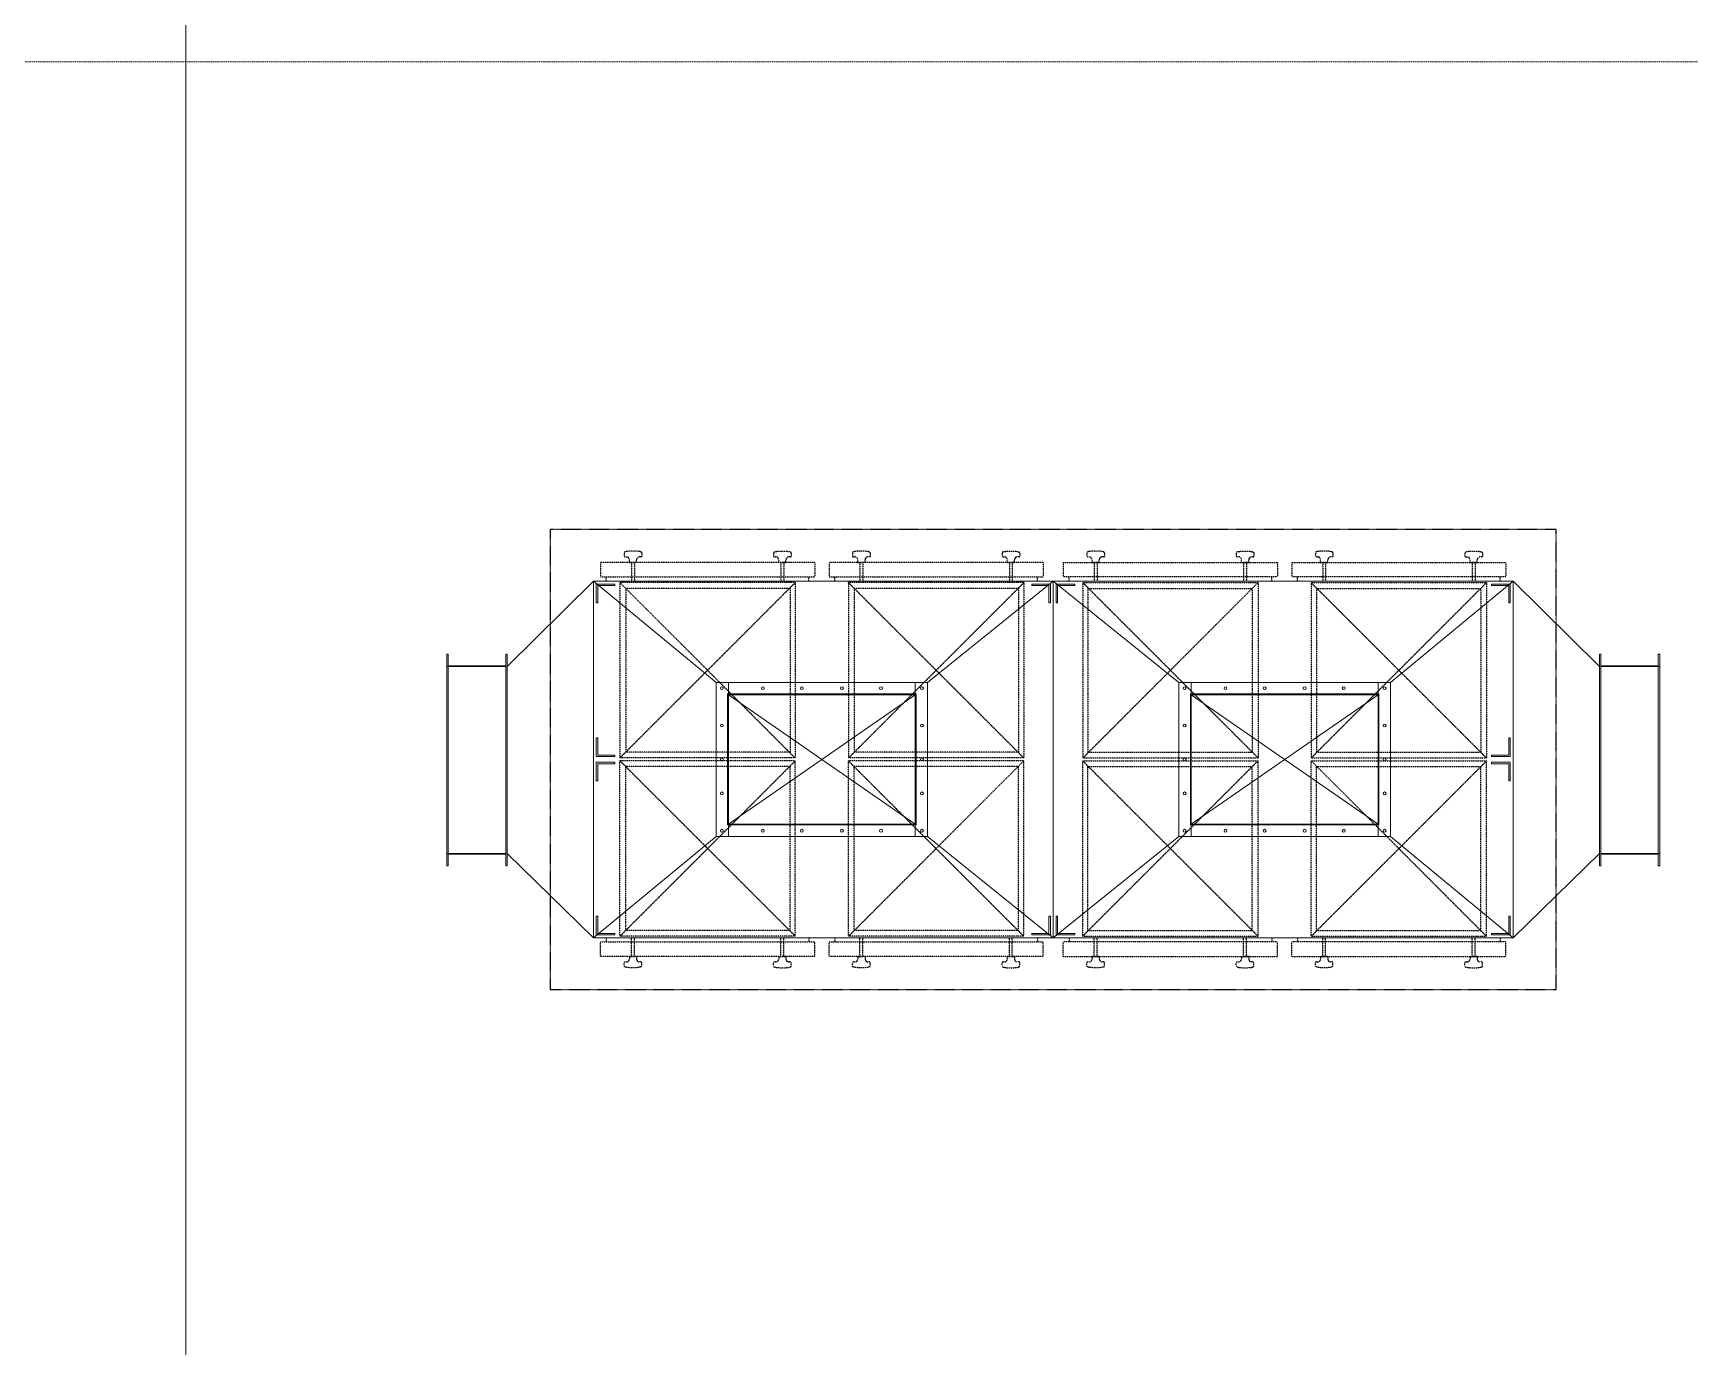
# Model space of a CAD drawing. Extents: x -59767 to 1106559, y -1290 to 1129522.
# Drawn here: x 134327 to 140091, y 597109 to 601679 of the extents above; entities that cross this region are included whole.
import ezdxf

# ---------------------------------------------------------------- set-up
doc = ezdxf.new("R2010")
doc.units = 0
for name, pattern in [('CENTER', [2, 1.25, -0.25, 0.25, -0.25]), ('DASHED', [3.5, 2, -1.5]), ('HIDDEN', [0.375, 0.25, -0.125]), ('HIDDEN2', [0.1875, 0.125, -0.0625])]:
    doc.linetypes.add(name, pattern=pattern)
doc.layers.get('0').update_dxf_attribs({"linetype": 'CONTINUOUS', "lineweight": 9})
doc.layers.add('DRY WALL', color=254, linetype='HIDDEN', lineweight=9)
doc.layers.add('중심선', color=1, linetype='CENTER', lineweight=9)
doc.layers.add('EQ', color=253, linetype='CONTINUOUS')

msp = doc.modelspace()

# ---------------------------------------------------------------- linework, layer by layer
at = {"color": 0}
for p, q in [((136276.2, 599772.7), (135976.2, 599475.7)), ((137876.2, 599772.7), (136276.2, 599772.7)), ((136276.2, 599152.7), (136276.2, 599772.7)), ((136703.2, 599420.7), (136276.2, 599772.7)), ((137876.2, 599772.7), (137439.2, 599420.7)), ((137876.2, 599772.7), (139476.2, 599772.7)), ((137876.2, 599770.7), (137876.2, 599772.7)), ((137876.2, 599772.7), (138313.2, 599420.7)), ((137876.2, 599770.7), (137876.2, 599772.7)), ((139049.2, 599420.7), (139476.2, 599772.7)), ((139476.2, 599152.7), (139476.2, 599772.7)), ((139476.2, 599772.7), (139776.2, 599475.7)), ((136286.3, 599762.7), (136286.3, 599697.7)), ((136351.3, 599762.7), (136286.3, 599762.7)), ((136286.3, 599762.7), (136286.3, 599697.7)), ((136286.3, 599762.7), (136286.3, 599697.7)), ((136286.3, 599762.7), (136286.3, 599697.7)), ((136291.3, 599697.7), (136291.3, 599757.7)), ((136291.3, 599757.7), (136351.3, 599757.7)), ((136291.3, 599697.7), (136291.3, 599757.7)), ((136291.3, 599697.7), (136291.3, 599757.7)), ((136351.3, 599757.7), (136351.3, 599762.7)), ((137801.2, 599757.7), (137801.2, 599762.7)), ((137801.2, 599762.7), (137866.2, 599762.7)), ((137861.2, 599757.7), (137801.2, 599757.7)), ((137861.2, 599697.7), (137861.2, 599757.7)), ((137861.2, 599697.7), (137861.2, 599757.7)), ((137866.2, 599762.7), (137866.2, 599697.7)), ((137866.2, 599762.7), (137866.2, 599697.7)), ((137866.2, 599762.7), (137866.2, 599697.7)), ((137886.3, 599762.7), (137886.3, 599697.7)), ((137951.3, 599762.7), (137886.3, 599762.7)), ((137886.3, 599762.7), (137886.3, 599697.7)), ((137886.3, 599762.7), (137886.3, 599697.7)), ((137891.3, 599697.7), (137891.3, 599757.7)), ((137891.3, 599757.7), (137951.3, 599757.7)), ((137891.3, 599697.7), (137891.3, 599757.7)), ((137951.3, 599757.7), (137951.3, 599762.7)), ((139401.2, 599757.7), (139401.2, 599762.7)), ((139401.2, 599762.7), (139466.2, 599762.7)), ((139461.2, 599757.7), (139401.2, 599757.7)), ((139461.2, 599697.7), (139461.2, 599757.7)), ((139461.2, 599697.7), (139461.2, 599757.7)), ((139461.2, 599697.7), (139461.2, 599757.7)), ((139466.2, 599762.7), (139466.2, 599697.7)), ((139466.2, 599762.7), (139466.2, 599697.7)), ((139466.2, 599762.7), (139466.2, 599697.7)), ((139466.2, 599762.7), (139466.2, 599697.7)), ((136286.3, 599697.7), (136291.3, 599697.7)), ((136286.3, 599697.7), (136291.3, 599697.7)), ((136286.3, 599697.7), (136291.3, 599697.7)), ((137866.2, 599697.7), (137861.2, 599697.7)), ((137866.2, 599697.7), (137861.2, 599697.7)), ((137886.3, 599697.7), (137891.3, 599697.7)), ((137886.3, 599697.7), (137891.3, 599697.7)), ((139466.2, 599697.7), (139461.2, 599697.7)), ((139466.2, 599697.7), (139461.2, 599697.7)), ((139466.2, 599697.7), (139461.2, 599697.7)), ((135976.2, 599518.7), (135976.2, 598782.7)), ((139776.2, 599518.7), (139776.2, 598782.7)), ((136286.3, 599162.7), (136286.3, 599227.7)), ((136286.3, 599227.7), (136291.3, 599227.7)), ((136286.3, 599162.7), (136286.3, 599227.7)), ((136286.3, 599227.7), (136291.3, 599227.7)), ((136286.3, 599162.7), (136286.3, 599227.7)), ((136286.3, 599227.7), (136291.3, 599227.7)), ((136286.3, 599162.7), (136286.3, 599227.7)), ((136291.3, 599227.7), (136291.3, 599167.7)), ((136291.3, 599227.7), (136291.3, 599167.7)), ((136291.3, 599227.7), (136291.3, 599167.7)), ((139466.2, 599227.7), (139461.2, 599227.7)), ((139461.2, 599227.7), (139461.2, 599167.7)), ((139466.2, 599227.7), (139461.2, 599227.7)), ((139461.2, 599227.7), (139461.2, 599167.7)), ((139466.2, 599227.7), (139461.2, 599227.7)), ((139461.2, 599227.7), (139461.2, 599167.7)), ((139466.2, 599162.7), (139466.2, 599227.7)), ((139466.2, 599162.7), (139466.2, 599227.7)), ((139466.2, 599162.7), (139466.2, 599227.7)), ((139466.2, 599162.7), (139466.2, 599227.7)), ((136276.2, 599152.7), (136276.2, 598532.7)), ((136351.3, 599162.7), (136286.3, 599162.7)), ((136286.3, 599142.7), (136286.3, 599077.7)), ((136351.3, 599142.7), (136286.3, 599142.7)), ((136286.3, 599142.7), (136286.3, 599077.7)), ((136286.3, 599142.7), (136286.3, 599077.7)), ((136286.3, 599142.7), (136286.3, 599077.7)), ((136291.3, 599167.7), (136351.3, 599167.7)), ((136291.3, 599077.7), (136291.3, 599137.7)), ((136291.3, 599137.7), (136351.3, 599137.7)), ((136291.3, 599077.7), (136291.3, 599137.7)), ((136291.3, 599077.7), (136291.3, 599137.7)), ((136351.3, 599167.7), (136351.3, 599162.7)), ((136351.3, 599137.7), (136351.3, 599142.7)), ((139461.2, 599167.7), (139401.2, 599167.7)), ((139401.2, 599167.7), (139401.2, 599162.7)), ((139401.2, 599162.7), (139466.2, 599162.7)), ((139401.2, 599137.7), (139401.2, 599142.7)), ((139401.2, 599142.7), (139466.2, 599142.7)), ((139461.2, 599137.7), (139401.2, 599137.7)), ((139461.2, 599077.7), (139461.2, 599137.7)), ((139461.2, 599077.7), (139461.2, 599137.7)), ((139461.2, 599077.7), (139461.2, 599137.7)), ((139466.2, 599142.7), (139466.2, 599077.7)), ((139466.2, 599142.7), (139466.2, 599077.7)), ((139466.2, 599142.7), (139466.2, 599077.7)), ((139466.2, 599142.7), (139466.2, 599077.7)), ((139476.2, 599152.7), (139476.2, 598532.7)), ((136286.3, 599077.7), (136291.3, 599077.7)), ((136286.3, 599077.7), (136291.3, 599077.7)), ((136286.3, 599077.7), (136291.3, 599077.7)), ((139466.2, 599077.7), (139461.2, 599077.7)), ((139466.2, 599077.7), (139461.2, 599077.7)), ((139466.2, 599077.7), (139461.2, 599077.7)), ((136703.2, 598884.7), (136276.2, 598532.7)), ((137439.2, 598884.7), (137876.2, 598532.7)), ((138313.2, 598884.7), (137876.2, 598532.7)), ((139049.2, 598884.7), (139476.2, 598532.7)), ((135976.2, 598825.7), (136276.2, 598532.7)), ((139776.2, 598825.7), (139476.2, 598532.7)), ((136286.3, 598542.7), (136286.3, 598607.7)), ((136286.3, 598607.7), (136291.3, 598607.7)), ((136286.3, 598542.7), (136286.3, 598607.7)), ((136286.3, 598607.7), (136291.3, 598607.7)), ((136286.3, 598542.7), (136286.3, 598607.7)), ((136286.3, 598607.7), (136291.3, 598607.7)), ((136286.3, 598542.7), (136286.3, 598607.7)), ((136291.3, 598607.7), (136291.3, 598547.7)), ((136291.3, 598607.7), (136291.3, 598547.7)), ((136291.3, 598607.7), (136291.3, 598547.7)), ((137866.2, 598607.7), (137861.2, 598607.7)), ((137861.2, 598607.7), (137861.2, 598547.7)), ((137866.2, 598607.7), (137861.2, 598607.7)), ((137861.2, 598607.7), (137861.2, 598547.7)), ((137866.2, 598542.7), (137866.2, 598607.7)), ((137866.2, 598542.7), (137866.2, 598607.7)), ((137866.2, 598542.7), (137866.2, 598607.7)), ((137886.3, 598542.7), (137886.3, 598607.7)), ((137886.3, 598607.7), (137891.3, 598607.7)), ((137886.3, 598542.7), (137886.3, 598607.7)), ((137886.3, 598607.7), (137891.3, 598607.7)), ((137886.3, 598542.7), (137886.3, 598607.7)), ((137891.3, 598607.7), (137891.3, 598547.7)), ((137891.3, 598607.7), (137891.3, 598547.7)), ((139466.2, 598607.7), (139461.2, 598607.7)), ((139461.2, 598607.7), (139461.2, 598547.7)), ((139466.2, 598607.7), (139461.2, 598607.7)), ((139461.2, 598607.7), (139461.2, 598547.7)), ((139466.2, 598607.7), (139461.2, 598607.7)), ((139461.2, 598607.7), (139461.2, 598547.7)), ((139466.2, 598542.7), (139466.2, 598607.7)), ((139466.2, 598542.7), (139466.2, 598607.7)), ((139466.2, 598542.7), (139466.2, 598607.7)), ((139466.2, 598542.7), (139466.2, 598607.7)), ((137876.2, 598532.7), (136276.2, 598532.7)), ((136351.3, 598542.7), (136286.3, 598542.7)), ((136291.3, 598547.7), (136351.3, 598547.7)), ((136351.3, 598547.7), (136351.3, 598542.7)), ((137861.2, 598547.7), (137801.2, 598547.7)), ((137801.2, 598547.7), (137801.2, 598542.7)), ((137801.2, 598542.7), (137866.2, 598542.7)), ((137876.2, 598534.7), (137876.2, 598532.7)), ((137876.2, 598534.7), (137876.2, 598532.7)), ((137876.2, 598532.7), (139476.2, 598532.7)), ((137951.3, 598542.7), (137886.3, 598542.7)), ((137891.3, 598547.7), (137951.3, 598547.7)), ((137951.3, 598547.7), (137951.3, 598542.7)), ((139461.2, 598547.7), (139401.2, 598547.7)), ((139401.2, 598547.7), (139401.2, 598542.7)), ((139401.2, 598542.7), (139466.2, 598542.7))]:
    msp.add_line(p, q, dxfattribs=at)
for p, q in [((137070.2, 599772.7), (136276.2, 599772.7)), ((137876.2, 599219.7), (137876.2, 599770.7)), ((137876.2, 599219.7), (137876.2, 599770.7)), ((137876.2, 599225.2), (137876.2, 599765.2)), ((137876.2, 599225.2), (137876.2, 599765.2)), ((138682.2, 599772.7), (139476.2, 599772.7)), ((135766.2, 599518.7), (135766.2, 598782.7)), ((135766.2, 599518.7), (135771.2, 599518.7)), ((135771.2, 598819.7), (135771.2, 599518.7)), ((135771.2, 599478.7), (135971.2, 599478.7)), ((135971.2, 599518.7), (135971.2, 599481.7)), ((135971.2, 599518.7), (135976.2, 599518.7)), ((135971.2, 599481.7), (135971.2, 598782.7)), ((135976.2, 599453.7), (135976.2, 599518.7)), ((139776.2, 599453.7), (139776.2, 599518.7)), ((139781.2, 599518.7), (139776.2, 599518.7)), ((139781.2, 599518.7), (139781.2, 599481.7)), ((139781.2, 599481.7), (139781.2, 598782.7)), ((139981.2, 599478.7), (139781.2, 599478.7)), ((139981.2, 598819.7), (139981.2, 599518.7)), ((139986.2, 599518.7), (139981.2, 599518.7)), ((139986.2, 599518.7), (139986.2, 598782.7)), ((135771.2, 599475.7), (135766.2, 599475.7)), ((135771.2, 599475.7), (135971.2, 599475.7)), ((136746.2, 599380.7), (136746.2, 599420.7)), ((137396.2, 599420.7), (137396.2, 599380.7)), ((137439.2, 599380.7), (137439.2, 599420.7)), ((137876.2, 599428.2), (137876.2, 598532.7)), ((137876.2, 599428.2), (137876.2, 598532.7)), ((137876.2, 599422.7), (137876.2, 598532.7)), ((137876.2, 599422.7), (137876.2, 598532.7)), ((138313.2, 599380.7), (138313.2, 599420.7)), ((138356.2, 599420.7), (138356.2, 599380.7)), ((139006.2, 599380.7), (139006.2, 599420.7)), ((139981.2, 599475.7), (139781.2, 599475.7)), ((139981.2, 599475.7), (139986.2, 599475.7)), ((136746.2, 598924.7), (136746.2, 598884.7)), ((137396.2, 598924.7), (137396.2, 598884.7)), ((137439.2, 598924.7), (137439.2, 598884.7)), ((138313.2, 598924.7), (138313.2, 598884.7)), ((138356.2, 598924.7), (138356.2, 598884.7)), ((139006.2, 598924.7), (139006.2, 598884.7)), ((135771.2, 598825.7), (135766.2, 598825.7)), ((135771.2, 598825.7), (135971.2, 598825.7)), ((135771.2, 598822.7), (135971.2, 598822.7)), ((135771.2, 598782.7), (135771.2, 598819.7)), ((139981.2, 598825.7), (139781.2, 598825.7)), ((139981.2, 598822.7), (139781.2, 598822.7)), ((139981.2, 598825.7), (139986.2, 598825.7)), ((139981.2, 598782.7), (139981.2, 598819.7)), ((135771.2, 598782.7), (135766.2, 598782.7)), ((135976.2, 598782.7), (135971.2, 598782.7)), ((139776.2, 598782.7), (139781.2, 598782.7)), ((139981.2, 598782.7), (139986.2, 598782.7)), ((137070.2, 598532.7), (136276.2, 598532.7)), ((138682.2, 598532.7), (139476.2, 598532.7))]:
    msp.add_line(p, q)
at = {"ltscale": 0.5}
for p, q in [((136746.2, 599377.7), (137396.2, 598927.7)), ((137396.2, 599377.7), (136746.2, 598927.7)), ((139006.2, 599377.7), (138356.2, 598927.7)), ((138356.2, 599377.7), (139006.2, 598927.7))]:
    msp.add_line(p, q, dxfattribs=at)
for points in [[(136743.2, 598884.7), (136703.2, 598884.7), (136703.2, 599420.7), (136743.2, 599420.7)], [(137399.2, 599420.7), (136743.2, 599420.7)], [(137399.2, 599420.7), (137439.2, 599420.7)], [(138353.2, 599420.7), (138313.2, 599420.7)], [(138353.2, 599420.7), (139009.2, 599420.7)], [(139009.2, 598884.7), (139049.2, 598884.7), (139049.2, 599420.7), (139009.2, 599420.7)], [(137399.2, 599380.7), (136743.2, 599380.7)], [(136743.2, 598924.7), (136743.2, 599380.7)], [(137399.2, 599377.7), (136743.2, 599377.7)], [(136746.2, 598924.7), (136746.2, 599380.7)], [(137396.2, 598924.7), (137396.2, 599380.7)], [(137399.2, 598924.7), (137399.2, 599380.7)], [(137439.2, 598924.7), (137439.2, 599380.7)], [(138313.2, 598924.7), (138313.2, 599380.7)], [(138353.2, 599380.7), (139009.2, 599380.7)], [(138353.2, 598924.7), (138353.2, 599380.7)], [(138353.2, 599377.7), (139009.2, 599377.7)], [(138356.2, 598924.7), (138356.2, 599380.7)], [(139006.2, 598924.7), (139006.2, 599380.7)], [(139009.2, 598924.7), (139009.2, 599380.7)], [(137399.2, 598927.7), (136743.2, 598927.7)], [(137399.2, 598924.7), (136743.2, 598924.7)], [(138353.2, 598927.7), (139009.2, 598927.7)], [(138353.2, 598924.7), (139009.2, 598924.7)], [(137399.2, 598884.7), (136743.2, 598884.7)], [(137439.2, 598884.7), (137399.2, 598884.7)], [(138313.2, 598884.7), (138353.2, 598884.7)], [(138353.2, 598884.7), (139009.2, 598884.7)]]:
    msp.add_lwpolyline(points)
for centre in [(136723.2, 599400.7), (136865.6, 599400.7), (137001.6, 599400.7), (137140.9, 599400.7), (137276.9, 599400.7), (137419.2, 599400.7), (138333.2, 599400.7), (138475.6, 599400.7), (138611.6, 599400.7), (138750.9, 599400.7), (138886.9, 599400.7), (139029.2, 599400.7), (136723.2, 599270.8), (137419.2, 599270.8), (138333.2, 599270.8), (139029.2, 599270.8), (136723.2, 599152.7), (137419.2, 599152.7), (138333.2, 599152.7), (139029.2, 599152.7), (136723.2, 599034.7), (137419.2, 599034.7), (138333.2, 599034.7), (139029.2, 599034.7), (136723.2, 598904.7), (136865.6, 598904.7), (137001.6, 598904.7), (137140.9, 598904.7), (137276.9, 598904.7), (137419.2, 598904.7), (138333.2, 598904.7), (138475.6, 598904.7), (138611.6, 598904.7), (138750.9, 598904.7), (138886.9, 598904.7), (139029.2, 598904.7)]:
    msp.add_circle(centre, 5)
at = {"layer": 'DRY WALL', "linetype": 'HIDDEN', "lineweight": 9, "ltscale": 0.5}
msp.add_line((110509.2, 601579.1), (146685.9, 601579.1), dxfattribs=at)
at = {"layer": 'EQ', "linetype": 'HIDDEN2'}
for p, q in [((136301.2, 599837.7), (136301.2, 599787.7)), ((137046.2, 599837.7), (136301.2, 599837.7)), ((136383.1, 599871.2), (136383.1, 599860)), ((136386.1, 599857), (136391.3, 599857)), ((136398.8, 599837.7), (136409.3, 599837.7)), ((136401.3, 599837.7), (136401.3, 599847)), ((136426.3, 599837.7), (136401.3, 599837.7)), ((136408.8, 599837.7), (136408.8, 599772.7)), ((136409.3, 599837.7), (136418.3, 599837.7)), ((136418.8, 599837.7), (136418.8, 599772.7)), ((136426.3, 599837.7), (136426.3, 599847)), ((136441.4, 599857), (136436.3, 599857)), ((136444.4, 599871.2), (136444.4, 599860)), ((136903.1, 599871.2), (136903.1, 599860)), ((136906.1, 599857), (136911.2, 599857)), ((136921.2, 599837.7), (136921.2, 599847)), ((136921.2, 599837.7), (136946.2, 599837.7)), ((136928.7, 599837.7), (136928.7, 599772.7)), ((136938.2, 599837.7), (136929.2, 599837.7)), ((136948.7, 599837.7), (136938.2, 599837.7)), ((136938.7, 599837.7), (136938.7, 599772.7)), ((136946.2, 599837.7), (136946.2, 599847)), ((136961.4, 599857), (136956.2, 599857)), ((136964.4, 599871.2), (136964.4, 599860)), ((137046.2, 599837.7), (137046.2, 599787.7)), ((137096.2, 599837.7), (137096.2, 599787.7)), ((137841.2, 599837.7), (137096.2, 599837.7)), ((137178.1, 599871.2), (137178.1, 599860)), ((137181.1, 599857), (137186.3, 599857)), ((137193.8, 599837.7), (137204.3, 599837.7)), ((137196.3, 599837.7), (137196.3, 599847)), ((137221.3, 599837.7), (137196.3, 599837.7)), ((137203.8, 599837.7), (137203.8, 599772.7)), ((137204.3, 599837.7), (137213.3, 599837.7)), ((137213.8, 599837.7), (137213.8, 599772.7)), ((137221.3, 599837.7), (137221.3, 599847)), ((137236.4, 599857), (137231.3, 599857)), ((137239.4, 599871.2), (137239.4, 599860)), ((137698.1, 599871.2), (137698.1, 599860)), ((137701.1, 599857), (137706.2, 599857)), ((137716.2, 599837.7), (137716.2, 599847)), ((137716.2, 599837.7), (137741.2, 599837.7)), ((137723.7, 599837.7), (137723.7, 599772.7)), ((137733.2, 599837.7), (137724.2, 599837.7)), ((137743.7, 599837.7), (137733.2, 599837.7)), ((137733.7, 599837.7), (137733.7, 599772.7)), ((137741.2, 599837.7), (137741.2, 599847)), ((137756.4, 599857), (137751.2, 599857)), ((137759.4, 599871.2), (137759.4, 599860)), ((137841.2, 599837.7), (137841.2, 599787.7)), ((137911.2, 599837.7), (137911.2, 599787.7)), ((137911.2, 599837.7), (138656.2, 599837.7)), ((137993.1, 599871.2), (137993.1, 599860)), ((137996.1, 599857), (138001.3, 599857)), ((138008.8, 599837.7), (138019.3, 599837.7)), ((138011.3, 599837.7), (138011.3, 599847)), ((138036.3, 599837.7), (138011.3, 599837.7)), ((138018.8, 599837.7), (138018.8, 599772.7)), ((138019.3, 599837.7), (138028.3, 599837.7)), ((138028.8, 599837.7), (138028.8, 599772.7)), ((138036.3, 599837.7), (138036.3, 599847)), ((138051.4, 599857), (138046.3, 599857)), ((138054.4, 599871.2), (138054.4, 599860)), ((138513.1, 599871.2), (138513.1, 599860)), ((138516.1, 599857), (138521.2, 599857)), ((138531.2, 599837.7), (138531.2, 599847)), ((138531.2, 599837.7), (138556.2, 599837.7)), ((138538.7, 599837.7), (138538.7, 599772.7)), ((138548.2, 599837.7), (138539.2, 599837.7)), ((138558.7, 599837.7), (138548.2, 599837.7)), ((138548.7, 599837.7), (138548.7, 599772.7)), ((138556.2, 599837.7), (138556.2, 599847)), ((138571.4, 599857), (138566.2, 599857)), ((138574.4, 599871.2), (138574.4, 599860)), ((138656.2, 599837.7), (138656.2, 599787.7)), ((138706.2, 599837.7), (138706.2, 599787.7)), ((138706.2, 599837.7), (139451.2, 599837.7)), ((138788.1, 599871.2), (138788.1, 599860)), ((138791.1, 599857), (138796.3, 599857)), ((138803.8, 599837.7), (138814.3, 599837.7)), ((138806.3, 599837.7), (138806.3, 599847)), ((138831.3, 599837.7), (138806.3, 599837.7)), ((138813.8, 599837.7), (138813.8, 599772.7)), ((138814.3, 599837.7), (138823.3, 599837.7)), ((138823.8, 599837.7), (138823.8, 599772.7)), ((138831.3, 599837.7), (138831.3, 599847)), ((138846.4, 599857), (138841.3, 599857)), ((138849.4, 599871.2), (138849.4, 599860)), ((139308.1, 599871.2), (139308.1, 599860)), ((139311.1, 599857), (139316.2, 599857)), ((139326.2, 599837.7), (139326.2, 599847)), ((139326.2, 599837.7), (139351.2, 599837.7)), ((139333.7, 599837.7), (139333.7, 599772.7)), ((139343.2, 599837.7), (139334.2, 599837.7)), ((139353.7, 599837.7), (139343.2, 599837.7)), ((139343.7, 599837.7), (139343.7, 599772.7)), ((139351.2, 599837.7), (139351.2, 599847)), ((139366.4, 599857), (139361.2, 599857)), ((139369.4, 599871.2), (139369.4, 599860)), ((139451.2, 599837.7), (139451.2, 599787.7)), ((136301.2, 599787.7), (137046.2, 599787.7)), ((136321.2, 599772.7), (136321.2, 599787.7)), ((136978.7, 599767.7), (136368.7, 599767.7)), ((136368.7, 599767.7), (136368.7, 599157.7)), ((136978.7, 599767.7), (136368.7, 599157.7)), ((136978.7, 599157.7), (136368.7, 599767.7)), ((136978.7, 599767.7), (136978.7, 599157.7)), ((137026.2, 599772.7), (137026.2, 599787.7)), ((137096.2, 599787.7), (137841.2, 599787.7)), ((137116.2, 599772.7), (137116.2, 599787.7)), ((137773.7, 599767.7), (137163.7, 599767.7)), ((137163.7, 599767.7), (137163.7, 599157.7)), ((137773.7, 599767.7), (137163.7, 599157.7)), ((137773.7, 599157.7), (137163.7, 599767.7)), ((137773.7, 599767.7), (137773.7, 599157.7)), ((137821.2, 599772.7), (137821.2, 599787.7)), ((138656.2, 599787.7), (137911.2, 599787.7)), ((137931.2, 599772.7), (137931.2, 599787.7)), ((137978.7, 599767.7), (138588.7, 599767.7)), ((137978.7, 599767.7), (137978.7, 599157.7)), ((137978.7, 599767.7), (138588.7, 599157.7)), ((137978.7, 599157.7), (138588.7, 599767.7)), ((138588.7, 599767.7), (138588.7, 599157.7)), ((138636.2, 599772.7), (138636.2, 599787.7)), ((139451.2, 599787.7), (138706.2, 599787.7)), ((138726.2, 599772.7), (138726.2, 599787.7)), ((138773.7, 599767.7), (139383.7, 599767.7)), ((138773.7, 599767.7), (138773.7, 599157.7)), ((138773.7, 599767.7), (139383.7, 599157.7)), ((138773.7, 599157.7), (139383.7, 599767.7)), ((139383.7, 599767.7), (139383.7, 599157.7)), ((139431.2, 599772.7), (139431.2, 599787.7)), ((136388.7, 599747.7), (136388.7, 599177.7)), ((136960.7, 599747.7), (136388.7, 599747.7)), ((136960.7, 599747.7), (136960.7, 599177.7)), ((137183.7, 599747.7), (137183.7, 599177.7)), ((137755.7, 599747.7), (137183.7, 599747.7)), ((137755.7, 599747.7), (137755.7, 599177.7)), ((137996.7, 599747.7), (137996.7, 599177.7)), ((137996.7, 599747.7), (138568.7, 599747.7)), ((138568.7, 599747.7), (138568.7, 599177.7)), ((138791.7, 599747.7), (138791.7, 599177.7)), ((138791.7, 599747.7), (139363.7, 599747.7)), ((139363.7, 599747.7), (139363.7, 599177.7)), ((136978.7, 599157.7), (136368.7, 599157.7)), ((136978.7, 599147.7), (136368.7, 599147.7)), ((136368.7, 598537.7), (136368.7, 599147.7)), ((136978.7, 598537.7), (136368.7, 599147.7)), ((136978.7, 599147.7), (136368.7, 598537.7)), ((136960.7, 599177.7), (136388.7, 599177.7)), ((136978.7, 598537.7), (136978.7, 599147.7)), ((137773.7, 599157.7), (137163.7, 599157.7)), ((137773.7, 599147.7), (137163.7, 599147.7)), ((137163.7, 598537.7), (137163.7, 599147.7)), ((137773.7, 598537.7), (137163.7, 599147.7)), ((137773.7, 599147.7), (137163.7, 598537.7)), ((137755.7, 599177.7), (137183.7, 599177.7)), ((137773.7, 598537.7), (137773.7, 599147.7)), ((137978.7, 599157.7), (138588.7, 599157.7)), ((137978.7, 599147.7), (138588.7, 599147.7)), ((137978.7, 598537.7), (137978.7, 599147.7)), ((137978.7, 598537.7), (138588.7, 599147.7)), ((137978.7, 599147.7), (138588.7, 598537.7)), ((137996.7, 599177.7), (138568.7, 599177.7)), ((138588.7, 598537.7), (138588.7, 599147.7)), ((138773.7, 599157.7), (139383.7, 599157.7)), ((138773.7, 599147.7), (139383.7, 599147.7)), ((138773.7, 598537.7), (138773.7, 599147.7)), ((138773.7, 598537.7), (139383.7, 599147.7)), ((138773.7, 599147.7), (139383.7, 598537.7)), ((138791.7, 599177.7), (139363.7, 599177.7)), ((139383.7, 598537.7), (139383.7, 599147.7)), ((136960.7, 599127.7), (136388.7, 599127.7)), ((136388.7, 598557.7), (136388.7, 599127.7)), ((136960.7, 598557.7), (136960.7, 599127.7)), ((137755.7, 599127.7), (137183.7, 599127.7)), ((137183.7, 598557.7), (137183.7, 599127.7)), ((137755.7, 598557.7), (137755.7, 599127.7)), ((137996.7, 598557.7), (137996.7, 599127.7)), ((137996.7, 599127.7), (138568.7, 599127.7)), ((138568.7, 598557.7), (138568.7, 599127.7)), ((138791.7, 598557.7), (138791.7, 599127.7)), ((138791.7, 599127.7), (139363.7, 599127.7)), ((139363.7, 598557.7), (139363.7, 599127.7)), ((136960.7, 598557.7), (136388.7, 598557.7)), ((137755.7, 598557.7), (137183.7, 598557.7)), ((137996.7, 598557.7), (138568.7, 598557.7)), ((138791.7, 598557.7), (139363.7, 598557.7)), ((136301.2, 598517.7), (137046.2, 598517.7)), ((136301.2, 598467.7), (136301.2, 598517.7)), ((136321.2, 598532.7), (136321.2, 598517.7)), ((136978.7, 598537.7), (136368.7, 598537.7)), ((136408.8, 598467.7), (136408.8, 598532.7)), ((136418.8, 598467.7), (136418.8, 598532.7)), ((136928.7, 598467.7), (136928.7, 598532.7)), ((136938.7, 598467.7), (136938.7, 598532.7)), ((137026.2, 598532.7), (137026.2, 598517.7)), ((137046.2, 598467.7), (137046.2, 598517.7)), ((137096.2, 598517.7), (137841.2, 598517.7)), ((137096.2, 598467.7), (137096.2, 598517.7)), ((137116.2, 598532.7), (137116.2, 598517.7)), ((137773.7, 598537.7), (137163.7, 598537.7)), ((137203.8, 598467.7), (137203.8, 598532.7)), ((137213.8, 598467.7), (137213.8, 598532.7)), ((137723.7, 598467.7), (137723.7, 598532.7)), ((137733.7, 598467.7), (137733.7, 598532.7)), ((137821.2, 598532.7), (137821.2, 598517.7)), ((137841.2, 598467.7), (137841.2, 598517.7)), ((137911.2, 598467.7), (137911.2, 598517.7)), ((138656.2, 598517.7), (137911.2, 598517.7)), ((137931.2, 598532.7), (137931.2, 598517.7)), ((137978.7, 598537.7), (138588.7, 598537.7)), ((138018.8, 598467.7), (138018.8, 598532.7)), ((138028.8, 598467.7), (138028.8, 598532.7)), ((138538.7, 598467.7), (138538.7, 598532.7)), ((138548.7, 598467.7), (138548.7, 598532.7)), ((138636.2, 598532.7), (138636.2, 598517.7)), ((138656.2, 598467.7), (138656.2, 598517.7)), ((138706.2, 598467.7), (138706.2, 598517.7)), ((139451.2, 598517.7), (138706.2, 598517.7)), ((138726.2, 598532.7), (138726.2, 598517.7)), ((138773.7, 598537.7), (139383.7, 598537.7)), ((138813.8, 598467.7), (138813.8, 598532.7)), ((138823.8, 598467.7), (138823.8, 598532.7)), ((139333.7, 598467.7), (139333.7, 598532.7)), ((139343.7, 598467.7), (139343.7, 598532.7)), ((139431.2, 598532.7), (139431.2, 598517.7)), ((139451.2, 598467.7), (139451.2, 598517.7)), ((137046.2, 598467.7), (136301.2, 598467.7)), ((136383.1, 598434.3), (136383.1, 598445.5)), ((136386.1, 598448.5), (136391.3, 598448.5)), ((136398.8, 598467.7), (136409.3, 598467.7)), ((136426.3, 598467.7), (136401.3, 598467.7)), ((136401.3, 598467.7), (136401.3, 598458.5)), ((136409.3, 598467.7), (136418.3, 598467.7)), ((136426.3, 598467.7), (136426.3, 598458.5)), ((136441.4, 598448.5), (136436.3, 598448.5)), ((136444.4, 598434.3), (136444.4, 598445.5)), ((136903.1, 598434.3), (136903.1, 598445.5)), ((136906.1, 598448.5), (136911.2, 598448.5)), ((136921.2, 598467.7), (136946.2, 598467.7)), ((136921.2, 598467.7), (136921.2, 598458.5)), ((136938.2, 598467.7), (136929.2, 598467.7)), ((136948.7, 598467.7), (136938.2, 598467.7)), ((136946.2, 598467.7), (136946.2, 598458.5)), ((136961.4, 598448.5), (136956.2, 598448.5)), ((136964.4, 598434.3), (136964.4, 598445.5)), ((137841.2, 598467.7), (137096.2, 598467.7)), ((137178.1, 598434.3), (137178.1, 598445.5)), ((137181.1, 598448.5), (137186.3, 598448.5)), ((137193.8, 598467.7), (137204.3, 598467.7)), ((137221.3, 598467.7), (137196.3, 598467.7)), ((137196.3, 598467.7), (137196.3, 598458.5)), ((137204.3, 598467.7), (137213.3, 598467.7)), ((137221.3, 598467.7), (137221.3, 598458.5)), ((137236.4, 598448.5), (137231.3, 598448.5)), ((137239.4, 598434.3), (137239.4, 598445.5)), ((137698.1, 598434.3), (137698.1, 598445.5)), ((137701.1, 598448.5), (137706.2, 598448.5)), ((137716.2, 598467.7), (137741.2, 598467.7)), ((137716.2, 598467.7), (137716.2, 598458.5)), ((137733.2, 598467.7), (137724.2, 598467.7)), ((137743.7, 598467.7), (137733.2, 598467.7)), ((137741.2, 598467.7), (137741.2, 598458.5)), ((137756.4, 598448.5), (137751.2, 598448.5)), ((137759.4, 598434.3), (137759.4, 598445.5)), ((137911.2, 598467.7), (138656.2, 598467.7)), ((137993.1, 598434.3), (137993.1, 598445.5)), ((137996.1, 598448.5), (138001.3, 598448.5)), ((138008.8, 598467.7), (138019.3, 598467.7)), ((138036.3, 598467.7), (138011.3, 598467.7)), ((138011.3, 598467.7), (138011.3, 598458.5)), ((138019.3, 598467.7), (138028.3, 598467.7)), ((138036.3, 598467.7), (138036.3, 598458.5)), ((138051.4, 598448.5), (138046.3, 598448.5)), ((138054.4, 598434.3), (138054.4, 598445.5)), ((138513.1, 598434.3), (138513.1, 598445.5)), ((138516.1, 598448.5), (138521.2, 598448.5)), ((138531.2, 598467.7), (138556.2, 598467.7)), ((138531.2, 598467.7), (138531.2, 598458.5)), ((138548.2, 598467.7), (138539.2, 598467.7)), ((138558.7, 598467.7), (138548.2, 598467.7)), ((138556.2, 598467.7), (138556.2, 598458.5)), ((138571.4, 598448.5), (138566.2, 598448.5)), ((138574.4, 598434.3), (138574.4, 598445.5)), ((138706.2, 598467.7), (139451.2, 598467.7)), ((138788.1, 598434.3), (138788.1, 598445.5)), ((138791.1, 598448.5), (138796.3, 598448.5)), ((138803.8, 598467.7), (138814.3, 598467.7)), ((138831.3, 598467.7), (138806.3, 598467.7)), ((138806.3, 598467.7), (138806.3, 598458.5)), ((138814.3, 598467.7), (138823.3, 598467.7)), ((138831.3, 598467.7), (138831.3, 598458.5)), ((138846.4, 598448.5), (138841.3, 598448.5)), ((138849.4, 598434.3), (138849.4, 598445.5)), ((139308.1, 598434.3), (139308.1, 598445.5)), ((139311.1, 598448.5), (139316.2, 598448.5)), ((139326.2, 598467.7), (139351.2, 598467.7)), ((139326.2, 598467.7), (139326.2, 598458.5)), ((139343.2, 598467.7), (139334.2, 598467.7)), ((139353.7, 598467.7), (139343.2, 598467.7)), ((139351.2, 598467.7), (139351.2, 598458.5)), ((139366.4, 598448.5), (139361.2, 598448.5)), ((139369.4, 598434.3), (139369.4, 598445.5))]:
    msp.add_line(p, q, dxfattribs=at)
at = {"layer": 'EQ', "color": 1, "linetype": 'DASHED', "ltscale": 0.5}
msp.add_lwpolyline([(136126.2, 599952.7), (136126.2, 598352.7), (139626.2, 598352.7), (139626.2, 599952.7)], close=True, dxfattribs=at)
at = {"layer": 'EQ', "linetype": 'HIDDEN2'}
for centre, radius, start, end in [((136386.1, 599871.2), 3, 119.78736, 180), ((136386.1, 599860), 3, 180, 270), ((136391.3, 599847), 10, 0, 90), ((136436.3, 599847), 10, 90, 180), ((136441.4, 599860), 3, 270, 0), ((136441.4, 599871.2), 3, 0, 60.21264), ((136906.1, 599871.2), 3, 119.78736, 180), ((136906.1, 599860), 3, 180, 270), ((136911.2, 599847), 10, 0, 90), ((136956.2, 599847), 10, 90, 180), ((136961.4, 599860), 3, 270, 0), ((136961.4, 599871.2), 3, 0, 60.21264), ((137181.1, 599871.2), 3, 119.78736, 180), ((137181.1, 599860), 3, 180, 270), ((137186.3, 599847), 10, 0, 90), ((137231.3, 599847), 10, 90, 180), ((137236.4, 599860), 3, 270, 0), ((137236.4, 599871.2), 3, 0, 60.21264), ((137701.1, 599871.2), 3, 119.78736, 180), ((137701.1, 599860), 3, 180, 270), ((137706.2, 599847), 10, 0, 90), ((137751.2, 599847), 10, 90, 180), ((137756.4, 599860), 3, 270, 0), ((137756.4, 599871.2), 3, 0, 60.21264), ((137996.1, 599871.2), 3, 119.78736, 180), ((137996.1, 599860), 3, 180, 270), ((138001.3, 599847), 10, 0, 90), ((138046.3, 599847), 10, 90, 180), ((138051.4, 599860), 3, 270, 0), ((138051.4, 599871.2), 3, 0, 60.21264), ((138516.1, 599871.2), 3, 119.78736, 180), ((138516.1, 599860), 3, 180, 270), ((138521.2, 599847), 10, 0, 90), ((138566.2, 599847), 10, 90, 180), ((138571.4, 599860), 3, 270, 0), ((138571.4, 599871.2), 3, 0, 60.21264), ((138791.1, 599871.2), 3, 119.78736, 180), ((138791.1, 599860), 3, 180, 270), ((138796.3, 599847), 10, 0, 90), ((138841.3, 599847), 10, 90, 180), ((138846.4, 599860), 3, 270, 0), ((138846.4, 599871.2), 3, 0, 60.21264), ((139311.1, 599871.2), 3, 119.78736, 180), ((139311.1, 599860), 3, 180, 270), ((139316.2, 599847), 10, 0, 90), ((139361.2, 599847), 10, 90, 180), ((139366.4, 599860), 3, 270, 0), ((139366.4, 599871.2), 3, 0, 60.21264), ((136386.1, 598445.5), 3, 90, 180), ((136391.3, 598458.5), 10, 270, 0), ((136436.3, 598458.5), 10, 180, 270), ((136441.4, 598445.5), 3, 0, 90), ((136906.1, 598445.5), 3, 90, 180), ((136911.2, 598458.5), 10, 270, 0), ((136956.2, 598458.5), 10, 180, 270), ((136961.4, 598445.5), 3, 0, 90), ((137181.1, 598445.5), 3, 90, 180), ((137186.3, 598458.5), 10, 270, 0), ((137231.3, 598458.5), 10, 180, 270), ((137236.4, 598445.5), 3, 0, 90), ((137701.1, 598445.5), 3, 90, 180), ((137706.2, 598458.5), 10, 270, 0), ((137751.2, 598458.5), 10, 180, 270), ((137756.4, 598445.5), 3, 0, 90), ((137996.1, 598445.5), 3, 90, 180), ((138001.3, 598458.5), 10, 270, 0), ((138046.3, 598458.5), 10, 180, 270), ((138051.4, 598445.5), 3, 0, 90), ((138516.1, 598445.5), 3, 90, 180), ((138521.2, 598458.5), 10, 270, 0), ((138566.2, 598458.5), 10, 180, 270), ((138571.4, 598445.5), 3, 0, 90), ((138791.1, 598445.5), 3, 90, 180), ((138796.3, 598458.5), 10, 270, 0), ((138841.3, 598458.5), 10, 180, 270), ((138846.4, 598445.5), 3, 0, 90), ((139311.1, 598445.5), 3, 90, 180), ((139316.2, 598458.5), 10, 270, 0), ((139361.2, 598458.5), 10, 180, 270), ((139366.4, 598445.5), 3, 0, 90), ((136386.1, 598434.3), 3, 180, 240.21264), ((136441.4, 598434.3), 3, 299.78736, 0), ((136906.1, 598434.3), 3, 180, 240.21264), ((136961.4, 598434.3), 3, 299.78736, 0), ((137181.1, 598434.3), 3, 180, 240.21264), ((137236.4, 598434.3), 3, 299.78736, 0), ((137701.1, 598434.3), 3, 180, 240.21264), ((137756.4, 598434.3), 3, 299.78736, 0), ((137996.1, 598434.3), 3, 180, 240.21264), ((138051.4, 598434.3), 3, 299.78736, 0), ((138516.1, 598434.3), 3, 180, 240.21264), ((138571.4, 598434.3), 3, 299.78736, 0), ((138791.1, 598434.3), 3, 180, 240.21264), ((138846.4, 598434.3), 3, 299.78736, 0), ((139311.1, 598434.3), 3, 180, 240.21264), ((139366.4, 598434.3), 3, 299.78736, 0)]:
    msp.add_arc(centre, radius, start, end, dxfattribs=at)
for centre, major_axis in [((136413.8, 599872), (30.7, 0)), ((137208.8, 599872), (30.7, 0)), ((138023.8, 599872), (30.7, 0)), ((138818.8, 599872), (30.7, 0)), ((136933.7, 598433.5), (-30.7, 0)), ((137728.7, 598433.5), (-30.7, 0)), ((138543.7, 598433.5), (-30.7, 0)), ((139338.7, 598433.5), (-30.7, 0))]:
    msp.add_ellipse(centre, major_axis=major_axis, ratio=0.186561, start_param=0.315064, end_param=3.141593, dxfattribs=at)
at = {"layer": 'EQ', "linetype": 'HIDDEN2', "extrusion": (0, 0, -1)}
for centre, major_axis in [((136933.7, 599872), (-30.7, 0)), ((137728.7, 599872), (-30.7, 0)), ((138543.7, 599872), (-30.7, 0)), ((139338.7, 599872), (-30.7, 0)), ((136413.8, 598433.5), (30.7, 0)), ((137208.8, 598433.5), (30.7, 0)), ((138023.8, 598433.5), (30.7, 0)), ((138818.8, 598433.5), (30.7, 0))]:
    msp.add_ellipse(centre, major_axis=major_axis, ratio=0.186561, start_param=0.315064, end_param=3.141593, dxfattribs=at)
at = {"layer": '중심선'}
msp.add_line((134858.2, 555029.1), (134858.2, 618526.4), dxfattribs=at)

doc.saveas('drawing.dxf')
